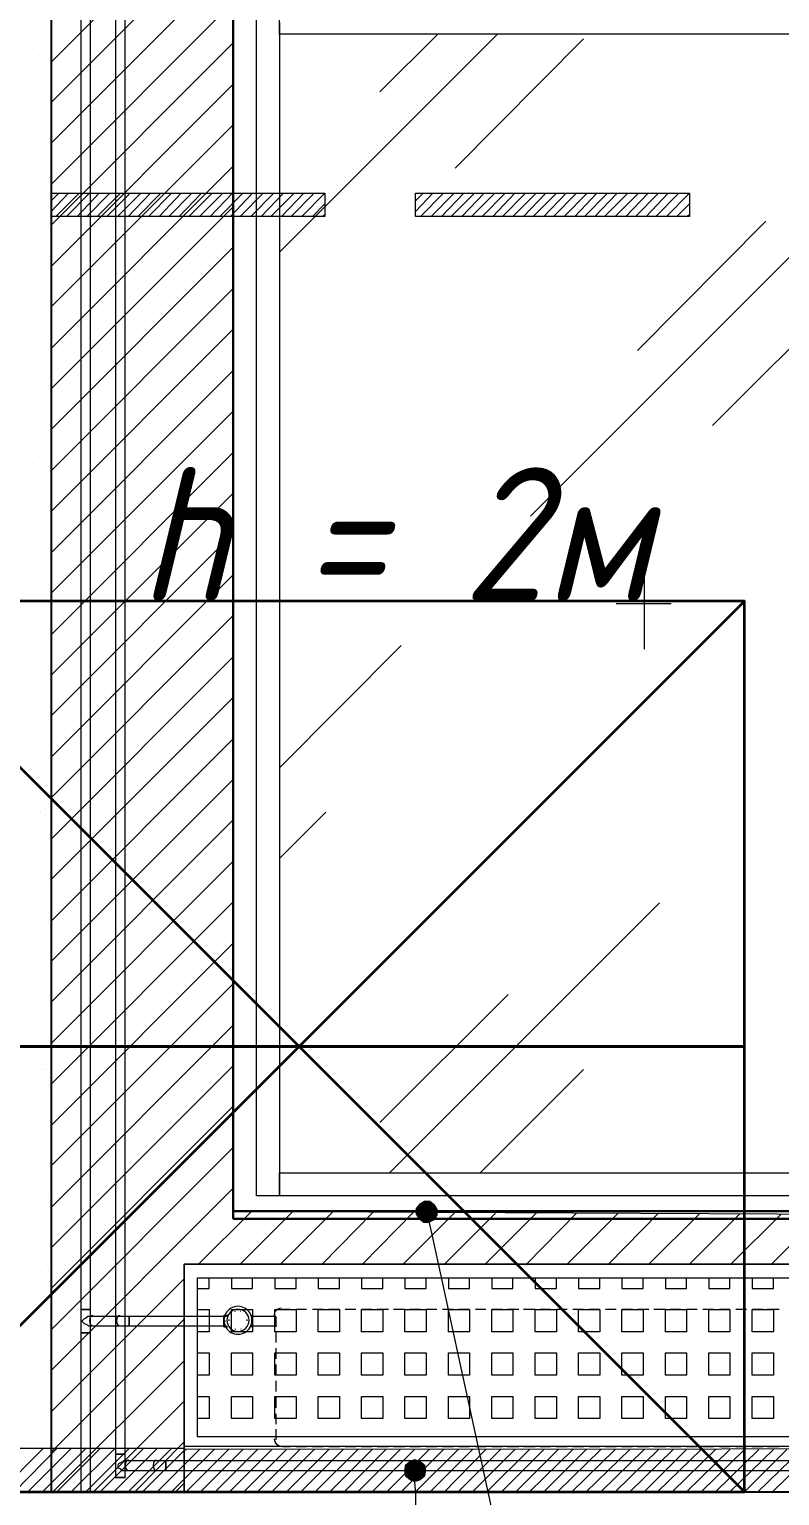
# Model space of a CAD drawing. Header units: millimetres. Extents: x -356862 to 418287, y 0 to 839748.
# Drawn here: x 391672 to 393356, y 773080 to 776373 of the extents above; entities that cross this region are included whole.
import ezdxf

# ---------------------------------------------------------------- set-up
doc = ezdxf.new("R2010")
doc.units = ezdxf.units.MM
doc.layers.add('PDF _Геометрия', color=7, linetype='Continuous', true_color=0xbababa)
doc.layers.add('PDF _Сплошная заливка', color=7, linetype='Continuous', true_color=0xf50000)
doc.styles.add('ISOCPEUR_I', font='isocpeui.ttf', dxfattribs={"width": 0.9, "height": 2.5})

msp = doc.modelspace()

# ---------------------------------------------------------------- linework, layer by layer
at = {"color": 1, "lineweight": 35}
for points in [[(391277.0288, 774088.5377), (393277.0288, 774088.5377), (393277.0288, 775088.5377), (391277.0288, 775088.5377)], [(391277.0288, 773088.5377), (393277.0288, 773088.5377), (393277.0288, 774088.5377), (391277.0288, 774088.5377)]]:
    msp.add_lwpolyline(points, close=True, dxfattribs=at)
for points in [[(391277.0288, 773088.5377), (393277.0288, 775088.5377)], [(391277.0288, 775088.5377), (393277.0288, 773088.5377)]]:
    msp.add_lwpolyline(points, dxfattribs=at)
at = {"layer": 'PDF _Геометрия', "color": 171, "lineweight": 20, "true_color": 0x7f7fff}
for points in [[(391720.4309, 776299.1563), (392129.6062, 776708.3315), (392478.1629, 777056.8882)], [(391720.4309, 776208.2285), (392129.6062, 776617.4037), (392569.0907, 777056.8882)], [(391720.4309, 776117.3006), (392129.6062, 776526.4759), (392662.1835, 777056.8882)], [(391720.4309, 776024.2078), (392129.6062, 776433.3831)], [(391720.4309, 775933.28), (392129.6062, 776342.4553)], [(391720.4309, 775840.1872), (392129.6062, 776249.3625)], [(391720.4309, 775749.2594), (392129.6062, 776158.4346)], [(391720.4309, 775656.1666), (392129.6062, 776065.3419)], [(391720.4309, 775565.2388), (392129.6062, 775974.414)], [(391720.4309, 775474.3109), (392129.6062, 775883.4862)], [(391720.4309, 775381.2181), (392129.6062, 775790.3934)], [(391720.4309, 775290.2903), (392129.6062, 775699.4656)], [(391720.4309, 775197.1975), (392129.6062, 775606.3728)], [(391720.4309, 775106.2697), (392129.6062, 775515.445)], [(391720.4309, 775013.1769), (392129.6062, 775422.3522)], [(391720.4309, 774922.2491), (392129.6062, 775331.4243)], [(391720.4309, 774831.3212), (392129.6062, 775240.4965)], [(391720.4309, 774738.2285), (392129.6062, 775147.4037)], [(391720.4309, 774647.3006), (392129.6062, 775056.4759)], [(391720.4309, 774554.2078), (392129.6062, 774963.3831)], [(391720.4309, 774463.28), (392129.6062, 774872.4553)], [(391720.4309, 774370.1872), (392129.6062, 774779.3625)], [(391720.4309, 774279.2594), (392129.6062, 774688.4346)], [(391720.4309, 774188.3315), (392129.6062, 774597.5068)], [(391720.4309, 774095.2388), (392129.6062, 774504.414)], [(391720.4309, 774004.3109), (392129.6062, 774413.4862)], [(391720.4309, 773911.2181), (392129.6062, 774320.3934)], [(391720.4309, 773820.2903), (392129.6062, 774229.4656)], [(391720.4309, 773727.1975), (392129.6062, 774136.3728)], [(391720.4309, 773636.2697), (392129.6062, 774045.445)], [(391720.4309, 773545.3419), (392129.6062, 773954.5171)], [(391720.4309, 773452.2491), (392129.6062, 773861.4243)], [(391720.4309, 773361.3212), (392129.6062, 773770.4965)], [(392051.668, 773599.4656), (392168.5752, 773716.3728)], [(392144.7608, 773599.4656), (392261.668, 773716.3728)], [(392235.6886, 773599.4656), (392352.5959, 773716.3728)], [(392328.7814, 773599.4656), (392443.5237, 773716.3728)], [(392419.7093, 773599.4656), (392534.4515, 773716.3728)], [(392510.6371, 773599.4656), (392627.5443, 773716.3728)], [(392603.7299, 773599.4656), (392718.4721, 773714.2078)], [(392694.6577, 773599.4656), (392809.4, 773714.2078)], [(392787.7505, 773599.4656), (392900.3278, 773714.2078)], [(392878.6783, 773599.4656), (392993.4206, 773714.2078)], [(392971.7711, 773599.4656), (393084.3484, 773714.2078)], [(393062.6989, 773599.4656), (393175.2763, 773712.0429)], [(393153.6268, 773599.4656), (393266.2041, 773712.0429)], [(393246.7196, 773599.4656), (393359.2969, 773712.0429)], [(393337.6474, 773599.4656), (393450.2247, 773712.0429)], [(391720.4309, 773268.2285), (392019.1938, 773566.9913)], [(391720.4309, 773177.3006), (392019.1938, 773476.0635)], [(391724.7608, 773088.5377), (392019.1938, 773382.9707)], [(391815.6886, 773088.5377), (392019.1938, 773292.0429)], [(391908.7814, 773088.5377), (392019.1938, 773201.1151)], [(391999.7093, 773088.5377), (392019.1938, 773108.0223)]]:
    msp.add_lwpolyline(points, dxfattribs=at)
for points in [[(391720.4309, 777056.8882), (392129.6062, 777056.8882), (392129.6062, 773718.5377), (395638.9876, 773701.2181), (395638.9876, 773088.5377), (394372.4928, 773088.5377), (394372.4928, 773599.4656), (392019.1938, 773599.4656), (392019.1938, 773088.5377), (391720.4309, 773088.5377)], [(393971.9773, 776463.6924), (392129.6062, 776463.6924), (392129.6062, 773701.2181), (393971.9773, 773701.2181)], [(392019.1938, 773599.4656), (394372.4928, 773599.4656), (394372.4928, 773088.5377), (392019.1938, 773088.5377)]]:
    msp.add_lwpolyline(points, close=True, dxfattribs=at)
at = {"layer": 'PDF _Геометрия', "color": 8, "lineweight": 5, "true_color": 0x808080}
for points in [[(391787.5443, 777056.8882), (391787.5443, 773497.713), (391798.369, 773497.713), (391809.1938, 773497.713), (391809.1938, 777056.8882)], [(391865.4824, 777056.8882), (391865.4824, 773482.5584)], [(391887.1319, 773482.5584), (391887.1319, 777056.8882)], [(391809.1938, 773482.5584), (391809.1938, 773497.713), (391807.0288, 773497.713), (391787.5443, 773497.713), (391787.5443, 773471.7336), (391787.5443, 773445.7542), (391807.0288, 773445.7542), (391809.1938, 773445.7542), (391809.1938, 773460.9089)], [(392114.4515, 773482.5584), (392107.9567, 773482.5584), (391895.7917, 773482.5584), (391895.7917, 773471.7336), (391895.7917, 773460.9089), (392107.9567, 773460.9089), (392114.4515, 773460.9089)], [(392107.9567, 773458.7439), (392116.6165, 773458.7439), (392107.9567, 773458.7439), (392107.9567, 773471.7336), (392107.9567, 773484.7233), (392116.6165, 773484.7233), (392107.9567, 773484.7233)], [(392112.2866, 773471.7336), (392107.9567, 773471.7336)], [(392168.5752, 773484.7233), (392172.9051, 773484.7233), (392172.9051, 773471.7336), (392172.9051, 773458.7439), (392168.5752, 773458.7439)], [(392224.8639, 773482.5584), (392172.9051, 773482.5584), (392168.5752, 773482.5584)], [(391809.1938, 773118.847), (391809.1938, 773445.7542), (391798.369, 773445.7542), (391787.5443, 773445.7542), (391787.5443, 773118.847)], [(391865.4824, 773460.9089), (391865.4824, 773172.9707), (391876.3072, 773172.9707), (391887.1319, 773172.9707), (391887.1319, 773460.9089)], [(392168.5752, 773460.9089), (392172.9051, 773460.9089), (392224.8639, 773460.9089)], [(391887.1319, 773157.8161), (391887.1319, 773172.9707), (391884.967, 773172.9707), (391865.4824, 773172.9707), (391865.4824, 773146.9913), (391865.4824, 773121.012), (391884.967, 773121.012), (391887.1319, 773121.012), (391887.1319, 773136.1666)], [(391887.1319, 773118.847), (391887.1319, 773121.012), (391876.3072, 773121.012), (391865.4824, 773121.012), (391865.4824, 773118.847)]]:
    msp.add_lwpolyline(points, dxfattribs=at)
at = {"layer": 'PDF _Геометрия', "color": 171, "lineweight": 30, "true_color": 0x7f7fff}
msp.add_lwpolyline([(392129.6062, 773701.2181), (392129.6062, 777056.8882)], dxfattribs=at)
at = {"layer": 'PDF _Геометрия', "color": 252, "lineweight": 5, "true_color": 0x989898}
for points in [[(391787.5443, 777002.7645), (391787.5443, 773443.5893)], [(391809.1938, 773443.5893), (391809.1938, 777002.7645)], [(391865.4824, 777002.7645), (391865.4824, 773428.4346)], [(391887.1319, 773118.847), (391887.1319, 777002.7645)], [(392233.5237, 776387.9192), (392233.5237, 773753.1769), (392181.5649, 773753.1769), (392181.5649, 776411.7336), (393920.0185, 776411.7336), (393920.0185, 776361.9398), (392233.5237, 776361.9398), (392233.5237, 776411.7336)], [(392224.8639, 773482.5584), (392224.8639, 773458.7439)], [(392257.3381, 773497.713), (392240.0185, 773497.713)], [(392294.1422, 773497.713), (392270.3278, 773497.713)], [(392330.9464, 773497.713), (392307.1319, 773497.713)], [(392367.7505, 773497.713), (392343.9361, 773497.713)], [(392404.5546, 773497.713), (392380.7402, 773497.713)], [(392441.3587, 773497.713), (392417.5443, 773497.713)], [(392478.1629, 773497.713), (392452.1835, 773497.713)], [(392514.967, 773497.713), (392488.9876, 773497.713)], [(392549.6062, 773497.713), (392525.7917, 773497.713)], [(392586.4103, 773497.713), (392562.5959, 773497.713)], [(392623.2144, 773497.713), (392599.4, 773497.713)], [(392660.0185, 773497.713), (392636.2041, 773497.713)], [(392696.8227, 773497.713), (392673.0082, 773497.713)], [(392733.6268, 773497.713), (392709.8123, 773497.713)], [(392770.4309, 773497.713), (392744.4515, 773497.713)], [(392807.235, 773497.713), (392781.2556, 773497.713)], [(392841.8742, 773497.713), (392818.0598, 773497.713)], [(392878.6783, 773497.713), (392854.8639, 773497.713)], [(392915.4824, 773497.713), (392891.668, 773497.713)], [(392952.2866, 773497.713), (392928.4721, 773497.713)], [(392989.0907, 773497.713), (392965.2763, 773497.713)], [(393025.8948, 773497.713), (393002.0804, 773497.713)], [(393062.6989, 773497.713), (393036.7196, 773497.713)], [(393099.5031, 773497.713), (393073.5237, 773497.713)], [(393134.1422, 773497.713), (393110.3278, 773497.713)], [(393170.9464, 773497.713), (393147.1319, 773497.713)], [(393207.7505, 773497.713), (393183.9361, 773497.713)], [(393244.5546, 773497.713), (393220.7402, 773497.713)], [(393281.3587, 773497.713), (393257.5443, 773497.713)], [(393318.1629, 773497.713), (393294.3484, 773497.713)], [(393354.967, 773497.713), (393328.9876, 773497.713)], [(392224.8639, 773447.9192), (392224.8639, 773424.1047)], [(392224.8639, 773411.1151), (392224.8639, 773387.3006)], [(391787.5443, 773391.6305), (391787.5443, 773088.5377)], [(391809.1938, 773088.5377), (391809.1938, 773391.6305)], [(392224.8639, 773374.3109), (392224.8639, 773350.4965)], [(392224.8639, 773337.5068), (392224.8639, 773313.6924)], [(392224.8639, 773300.7027), (392224.8639, 773276.8882)], [(392224.8639, 773263.8986), (392224.8639, 773240.0841)], [(392224.8639, 773229.2594), (392224.8639, 773205.445)], [(392240.0185, 773190.2903), (392257.3381, 773190.2903)], [(392270.3278, 773190.2903), (392294.1422, 773190.2903)], [(392307.1319, 773190.2903), (392330.9464, 773190.2903)], [(392343.9361, 773190.2903), (392367.7505, 773190.2903)], [(392380.7402, 773190.2903), (392404.5546, 773190.2903)], [(392417.5443, 773190.2903), (392441.3587, 773190.2903)], [(392452.1835, 773190.2903), (392478.1629, 773190.2903)], [(392488.9876, 773190.2903), (392514.967, 773190.2903)], [(392525.7917, 773190.2903), (392549.6062, 773190.2903)], [(392562.5959, 773190.2903), (392586.4103, 773190.2903)], [(392599.4, 773190.2903), (392623.2144, 773190.2903)], [(392636.2041, 773190.2903), (392660.0185, 773190.2903)], [(392673.0082, 773190.2903), (392696.8227, 773190.2903)], [(392709.8123, 773190.2903), (392733.6268, 773190.2903)], [(392744.4515, 773190.2903), (392770.4309, 773190.2903)], [(392781.2556, 773190.2903), (392807.235, 773190.2903)], [(392818.0598, 773190.2903), (392841.8742, 773190.2903)], [(392854.8639, 773190.2903), (392878.6783, 773190.2903)], [(392891.668, 773190.2903), (392915.4824, 773190.2903)], [(392928.4721, 773190.2903), (392952.2866, 773190.2903)], [(392965.2763, 773190.2903), (392989.0907, 773190.2903)], [(393002.0804, 773190.2903), (393025.8948, 773190.2903)], [(393036.7196, 773190.2903), (393062.6989, 773190.2903)], [(393073.5237, 773190.2903), (393099.5031, 773190.2903)], [(393110.3278, 773190.2903), (393134.1422, 773190.2903)], [(393147.1319, 773190.2903), (393170.9464, 773190.2903)], [(393183.9361, 773190.2903), (393207.7505, 773190.2903)], [(393220.7402, 773190.2903), (393244.5546, 773190.2903)], [(393257.5443, 773190.2903), (393281.3587, 773190.2903)], [(393294.3484, 773190.2903), (393318.1629, 773190.2903)], [(393328.9876, 773190.2903), (393354.967, 773190.2903)]]:
    msp.add_lwpolyline(points, dxfattribs=at)
at = {"layer": 'PDF _Геометрия', "color": 24, "lineweight": 18, "true_color": 0xa12502}
msp.add_lwpolyline([(391209.5031, 776463.6924), (391720.4309, 776463.6924), (391720.4309, 773088.5377), (391209.5031, 773088.5377)], close=True, dxfattribs=at)
at = {"layer": 'PDF _Геометрия', "color": 8, "lineweight": 25, "true_color": 0x767676}
msp.add_lwpolyline([(391209.5031, 776463.6924), (391720.4309, 776463.6924), (391720.4309, 773088.5377), (391209.5031, 773088.5377)], close=True, dxfattribs=at)
at = {"layer": 'PDF _Геометрия', "color": 7, "lineweight": 9}
msp.add_lwpolyline([(391720.4309, 776463.6924), (391720.4309, 773088.5377)], dxfattribs=at)
at = {"layer": 'PDF _Геометрия', "color": 7, "lineweight": 5}
for points in [[(392129.6062, 773701.2181), (392129.6062, 776463.6924), (393971.9773, 776463.6924), (393971.9773, 773701.2181)], [(391055.7917, 773006.2697), (396221.3587, 773006.2697), (396221.3587, 773088.5377), (391055.7917, 773088.5377)]]:
    msp.add_lwpolyline(points, close=True, dxfattribs=at)
at = {"layer": 'PDF _Геометрия', "color": 24, "lineweight": 18, "true_color": 0xa12502}
for points in [[(391692.2866, 776335.9604), (391692.2866, 776335.9604)], [(391679.2969, 776329.4656), (391679.2969, 776329.4656)], [(391672.802, 776052.3522), (391672.802, 776052.3522)], [(391687.9567, 776017.713), (391687.9567, 776017.713)], [(391698.7814, 776019.8779), (391698.7814, 776019.8779)], [(391696.6165, 775818.5377), (391696.6165, 775818.5377)], [(391674.967, 775766.579), (391674.967, 775766.579)], [(391690.1216, 775753.5893), (391690.1216, 775753.5893)], [(391700.9464, 775554.414), (391700.9464, 775554.414)], [(391683.6268, 775476.4759), (391683.6268, 775476.4759)], [(391694.4515, 775413.6924), (391694.4515, 775413.6924)], [(391674.967, 775259.981), (391674.967, 775259.981)], [(391703.1113, 775212.3522), (391703.1113, 775212.3522)], [(391707.4412, 775240.4965), (391707.4412, 775240.4965)], [(391685.7917, 775190.7027), (391685.7917, 775190.7027)], [(391700.9464, 775177.713), (391700.9464, 775177.713)], [(391692.2866, 774900.5996), (391692.2866, 774900.5996)], [(391674.967, 774785.8573), (391674.967, 774785.8573)], [(391698.7814, 774809.6718), (391698.7814, 774809.6718)], [(391709.6062, 774772.8676), (391709.6062, 774772.8676)], [(391681.4618, 774636.4759), (391681.4618, 774636.4759)], [(391696.6165, 774614.8264), (391696.6165, 774614.8264)], [(391707.4412, 774608.3315), (391707.4412, 774608.3315)], [(391709.6062, 774601.8367), (391709.6062, 774601.8367)], [(391685.7917, 774487.0944), (391685.7917, 774487.0944)], [(391683.6268, 774478.4346), (391683.6268, 774478.4346)], [(391718.266, 774458.9501), (391718.266, 774458.9501)], [(391690.1216, 774335.548), (391690.1216, 774335.548)], [(391703.1113, 774324.7233), (391703.1113, 774324.7233)], [(391705.2763, 774205.6511), (391705.2763, 774205.6511)], [(391694.4515, 774186.1666), (391694.4515, 774186.1666)], [(391700.9464, 774036.7852), (391700.9464, 774036.7852)], [(391707.4412, 774038.9501), (391707.4412, 774038.9501)], [(391672.802, 773997.8161), (391672.802, 773997.8161)], [(391713.9361, 774004.3109), (391713.9361, 774004.3109)], [(391718.266, 773991.3212), (391718.266, 773991.3212)], [(391705.2763, 773885.2388), (391705.2763, 773885.2388)], [(391709.6062, 773735.8573), (391709.6062, 773735.8573)], [(391713.9361, 773748.847), (391713.9361, 773748.847)], [(391694.4515, 773699.0532), (391694.4515, 773699.0532)], [(391711.7711, 773599.4656), (391711.7711, 773599.4656)], [(391713.9361, 773584.3109), (391713.9361, 773584.3109)], [(391718.266, 773463.0738), (391718.266, 773463.0738)], [(391720.4309, 773434.9295), (391720.4309, 773434.9295)], [(391720.4309, 773400.2903), (391720.4309, 773400.2903)], [(391679.2969, 773393.7955), (391679.2969, 773393.7955)], [(391672.802, 773090.7027), (391672.802, 773090.7027)]]:
    msp.add_lwpolyline(points, dxfattribs=at)
at = {"layer": 'PDF _Геометрия', "color": 254, "lineweight": 5, "true_color": 0xdcdcdc}
for points in [[(392233.5237, 775872.6614), (392722.802, 776361.9398)], [(392458.6783, 776232.0429), (392588.5752, 776361.9398)], [(392627.5443, 776061.012), (392915.4824, 776351.1151)], [(392796.4103, 775279.4656), (393664.5546, 776147.6099)], [(393036.7196, 775651.8367), (393324.6577, 775941.9398)], [(393205.5855, 775482.9707), (393495.6886, 775773.0738)], [(393051.8742, 775186.3728), (393051.8742, 774980.7027)], [(393112.4928, 775082.4553), (392989.0907, 775082.4553)], [(392233.5237, 774714.414), (392506.3072, 774989.3625)], [(392233.5237, 774510.9089), (392337.4412, 774614.8264)], [(392480.3278, 773805.1357), (393086.5134, 774411.3212)], [(392458.6783, 773917.713), (392746.6165, 774205.6511)], [(392683.833, 773805.1357), (392915.4824, 774036.7852)]]:
    msp.add_lwpolyline(points, dxfattribs=at)
at = {"layer": 'PDF _Геометрия', "color": 92, "lineweight": 20, "true_color": 0x00dd00}
for points in [[(392335.2763, 775952.7645), (391720.4309, 775952.7645), (391720.4309, 776004.7233), (392335.2763, 776004.7233)], [(393153.6268, 775952.7645), (392538.7814, 775952.7645), (392538.7814, 776004.7233), (393153.6268, 776004.7233)]]:
    msp.add_lwpolyline(points, close=True, dxfattribs=at)
at = {"layer": 'PDF _Геометрия', "color": 92, "lineweight": 5, "true_color": 0x00dd00}
for points in [[(391720.4309, 775963.5893), (391759.4, 776004.7233)], [(391720.4309, 775987.4037), (391737.7505, 776004.7233)], [(391731.2556, 775952.7645), (391783.2144, 776004.7233)], [(391755.0701, 775952.7645), (391807.0288, 776004.7233)], [(391778.8845, 775952.7645), (391828.6783, 776004.7233)], [(391800.534, 775952.7645), (391852.4928, 776004.7233)], [(391824.3484, 775952.7645), (391876.3072, 776004.7233)], [(391845.9979, 775952.7645), (391897.9567, 776004.7233)], [(391869.8123, 775952.7645), (391921.7711, 776004.7233)], [(391893.6268, 775952.7645), (391943.4206, 776004.7233)], [(391915.2763, 775952.7645), (391967.235, 776004.7233)], [(391939.0907, 775952.7645), (391991.0495, 776004.7233)], [(391962.9051, 775952.7645), (392012.6989, 776004.7233)], [(391984.5546, 775952.7645), (392036.5134, 776004.7233)], [(392008.369, 775952.7645), (392058.1629, 776004.7233)], [(392030.0185, 775952.7645), (392081.9773, 776004.7233)], [(392053.833, 775952.7645), (392105.7917, 776004.7233)], [(392077.6474, 775952.7645), (392127.4412, 776004.7233)], [(392099.2969, 775952.7645), (392151.2556, 776004.7233)], [(392123.1113, 775952.7645), (392172.9051, 776004.7233)], [(392144.7608, 775952.7645), (392196.7196, 776004.7233)], [(392168.5752, 775952.7645), (392220.534, 776004.7233)], [(392192.3897, 775952.7645), (392242.1835, 776004.7233)], [(392214.0391, 775952.7645), (392265.9979, 776004.7233)], [(392237.8536, 775952.7645), (392287.6474, 776004.7233)], [(392259.5031, 775952.7645), (392311.4618, 776004.7233)], [(392283.3175, 775952.7645), (392335.2763, 776004.7233)], [(392538.7814, 775963.5893), (392577.7505, 776004.7233)], [(392538.7814, 775987.4037), (392556.101, 776004.7233)], [(392549.6062, 775952.7645), (392601.5649, 776004.7233)], [(392573.4206, 775952.7645), (392625.3794, 776004.7233)], [(392597.235, 775952.7645), (392647.0288, 776004.7233)], [(392618.8845, 775952.7645), (392670.8433, 776004.7233)], [(392642.6989, 775952.7645), (392692.4928, 776004.7233)], [(392664.3484, 775952.7645), (392716.3072, 776004.7233)], [(392688.1629, 775952.7645), (392740.1216, 776004.7233)], [(392711.9773, 775952.7645), (392761.7711, 776004.7233)], [(392733.6268, 775952.7645), (392785.5855, 776004.7233)], [(392757.4412, 775952.7645), (392809.4, 776004.7233)], [(392781.2556, 775952.7645), (392831.0495, 776004.7233)], [(392802.9051, 775952.7645), (392854.8639, 776004.7233)], [(392826.7196, 775952.7645), (392876.5134, 776004.7233)], [(392848.369, 775952.7645), (392900.3278, 776004.7233)], [(392872.1835, 775952.7645), (392924.1422, 776004.7233)], [(392895.9979, 775952.7645), (392945.7917, 776004.7233)], [(392917.6474, 775952.7645), (392969.6062, 776004.7233)], [(392941.4618, 775952.7645), (392991.2556, 776004.7233)], [(392963.1113, 775952.7645), (393015.0701, 776004.7233)], [(392986.9257, 775952.7645), (393038.8845, 776004.7233)], [(393010.7402, 775952.7645), (393060.534, 776004.7233)], [(393032.3897, 775952.7645), (393084.3484, 776004.7233)], [(393056.2041, 775952.7645), (393105.9979, 776004.7233)], [(393077.8536, 775952.7645), (393129.8123, 776004.7233)], [(393101.668, 775952.7645), (393153.6268, 776004.7233)], [(392307.1319, 775952.7645), (392335.2763, 775980.9089)], [(393125.4824, 775952.7645), (393153.6268, 775980.9089)], [(392328.7814, 775952.7645), (392335.2763, 775957.0944)], [(393147.1319, 775952.7645), (393153.6268, 775957.0944)]]:
    msp.add_lwpolyline(points, dxfattribs=at)
at = {"layer": 'PDF _Геометрия', "color": 252, "lineweight": 5, "true_color": 0x989898}
msp.add_lwpolyline([(392233.5237, 773753.1769), (392233.5237, 773805.1357), (393870.2247, 773805.1357), (393870.2247, 773753.1769)], close=True, dxfattribs=at)
at = {"layer": 'PDF _Геометрия', "color": 190, "lineweight": 30, "true_color": 0x7f00ff}
msp.add_lwpolyline([(392129.6062, 773701.2181), (395638.9876, 773701.2181), (395638.9876, 773718.5377), (392129.6062, 773718.5377)], close=True, dxfattribs=at)
at = {"layer": 'PDF _Геометрия', "color": 251, "lineweight": 20, "true_color": 0x545454}
for points in [[(392569.0907, 773692.5584), (392575.5855, 773666.579), (393298.6783, 770339.0532), (393393.9361, 770339.0532), (396788.5752, 770339.0532)], [(392536.6165, 773110.1872), (392538.7814, 773084.2078), (392547.4412, 769237.0944), (392642.6989, 769237.0944), (396717.1319, 769237.0944)]]:
    msp.add_lwpolyline(points, dxfattribs=at)
at = {"layer": 'PDF _Геометрия', "color": 6, "lineweight": 9}
for points in [[(392019.1938, 773599.4656), (394372.4928, 773599.4656), (394372.4928, 773190.2903), (392019.1938, 773190.2903)], [(392049.5031, 773569.1563), (394342.1835, 773569.1563), (394342.1835, 773211.9398), (392049.5031, 773211.9398)], [(392172.9051, 773497.713), (392172.9051, 773447.9192), (392125.2763, 773447.9192), (392125.2763, 773497.713)], [(392270.3278, 773497.713), (392270.3278, 773447.9192), (392222.6989, 773447.9192), (392222.6989, 773497.713)], [(392367.7505, 773497.713), (392367.7505, 773447.9192), (392320.1216, 773447.9192), (392320.1216, 773497.713)], [(392465.1732, 773497.713), (392465.1732, 773447.9192), (392417.5443, 773447.9192), (392417.5443, 773497.713)], [(392562.5959, 773497.713), (392562.5959, 773447.9192), (392514.967, 773447.9192), (392514.967, 773497.713)], [(392660.0185, 773497.713), (392660.0185, 773447.9192), (392612.3897, 773447.9192), (392612.3897, 773497.713)], [(392757.4412, 773497.713), (392757.4412, 773447.9192), (392709.8123, 773447.9192), (392709.8123, 773497.713)], [(392854.8639, 773497.713), (392854.8639, 773447.9192), (392807.235, 773447.9192), (392807.235, 773497.713)], [(392952.2866, 773497.713), (392952.2866, 773447.9192), (392904.6577, 773447.9192), (392904.6577, 773497.713)], [(393049.7093, 773497.713), (393049.7093, 773447.9192), (393002.0804, 773447.9192), (393002.0804, 773497.713)], [(393147.1319, 773497.713), (393147.1319, 773447.9192), (393099.5031, 773447.9192), (393099.5031, 773497.713)], [(393244.5546, 773497.713), (393244.5546, 773447.9192), (393196.9257, 773447.9192), (393196.9257, 773497.713)], [(393341.9773, 773497.713), (393341.9773, 773447.9192), (393294.3484, 773447.9192), (393294.3484, 773497.713)], [(392172.9051, 773400.2903), (392172.9051, 773350.4965), (392125.2763, 773350.4965), (392125.2763, 773400.2903)], [(392270.3278, 773400.2903), (392270.3278, 773350.4965), (392222.6989, 773350.4965), (392222.6989, 773400.2903)], [(392367.7505, 773400.2903), (392367.7505, 773350.4965), (392320.1216, 773350.4965), (392320.1216, 773400.2903)], [(392465.1732, 773400.2903), (392465.1732, 773350.4965), (392417.5443, 773350.4965), (392417.5443, 773400.2903)], [(392562.5959, 773400.2903), (392562.5959, 773350.4965), (392514.967, 773350.4965), (392514.967, 773400.2903)], [(392660.0185, 773400.2903), (392660.0185, 773350.4965), (392612.3897, 773350.4965), (392612.3897, 773400.2903)], [(392757.4412, 773400.2903), (392757.4412, 773350.4965), (392709.8123, 773350.4965), (392709.8123, 773400.2903)], [(392854.8639, 773400.2903), (392854.8639, 773350.4965), (392807.235, 773350.4965), (392807.235, 773400.2903)], [(392952.2866, 773400.2903), (392952.2866, 773350.4965), (392904.6577, 773350.4965), (392904.6577, 773400.2903)], [(393049.7093, 773400.2903), (393049.7093, 773350.4965), (393002.0804, 773350.4965), (393002.0804, 773400.2903)], [(393147.1319, 773400.2903), (393147.1319, 773350.4965), (393099.5031, 773350.4965), (393099.5031, 773400.2903)], [(393244.5546, 773400.2903), (393244.5546, 773350.4965), (393196.9257, 773350.4965), (393196.9257, 773400.2903)], [(393341.9773, 773400.2903), (393341.9773, 773350.4965), (393294.3484, 773350.4965), (393294.3484, 773400.2903)], [(392172.9051, 773302.8676), (392172.9051, 773253.0738), (392125.2763, 773253.0738), (392125.2763, 773302.8676)], [(392270.3278, 773302.8676), (392270.3278, 773253.0738), (392222.6989, 773253.0738), (392222.6989, 773302.8676)], [(392367.7505, 773302.8676), (392367.7505, 773253.0738), (392320.1216, 773253.0738), (392320.1216, 773302.8676)], [(392465.1732, 773302.8676), (392465.1732, 773253.0738), (392417.5443, 773253.0738), (392417.5443, 773302.8676)], [(392562.5959, 773302.8676), (392562.5959, 773253.0738), (392514.967, 773253.0738), (392514.967, 773302.8676)], [(392660.0185, 773302.8676), (392660.0185, 773253.0738), (392612.3897, 773253.0738), (392612.3897, 773302.8676)], [(392757.4412, 773302.8676), (392757.4412, 773253.0738), (392709.8123, 773253.0738), (392709.8123, 773302.8676)], [(392854.8639, 773302.8676), (392854.8639, 773253.0738), (392807.235, 773253.0738), (392807.235, 773302.8676)], [(392952.2866, 773302.8676), (392952.2866, 773253.0738), (392904.6577, 773253.0738), (392904.6577, 773302.8676)], [(393049.7093, 773302.8676), (393049.7093, 773253.0738), (393002.0804, 773253.0738), (393002.0804, 773302.8676)], [(393147.1319, 773302.8676), (393147.1319, 773253.0738), (393099.5031, 773253.0738), (393099.5031, 773302.8676)], [(393244.5546, 773302.8676), (393244.5546, 773253.0738), (393196.9257, 773253.0738), (393196.9257, 773302.8676)], [(393341.9773, 773302.8676), (393341.9773, 773253.0738), (393294.3484, 773253.0738), (393294.3484, 773302.8676)]]:
    msp.add_lwpolyline(points, close=True, dxfattribs=at)
for points in [[(392049.5031, 773545.3419), (392075.4824, 773545.3419), (392075.4824, 773569.1563)], [(392125.2763, 773569.1563), (392125.2763, 773545.3419), (392172.9051, 773545.3419), (392172.9051, 773569.1563)], [(392222.6989, 773569.1563), (392222.6989, 773545.3419), (392270.3278, 773545.3419), (392270.3278, 773569.1563)], [(392320.1216, 773569.1563), (392320.1216, 773545.3419), (392367.7505, 773545.3419), (392367.7505, 773569.1563)], [(392417.5443, 773569.1563), (392417.5443, 773545.3419), (392465.1732, 773545.3419), (392465.1732, 773569.1563)], [(392514.967, 773569.1563), (392514.967, 773545.3419), (392562.5959, 773545.3419), (392562.5959, 773569.1563)], [(392612.3897, 773569.1563), (392612.3897, 773545.3419), (392660.0185, 773545.3419), (392660.0185, 773569.1563)], [(392709.8123, 773569.1563), (392709.8123, 773545.3419), (392757.4412, 773545.3419), (392757.4412, 773569.1563)], [(392807.235, 773569.1563), (392807.235, 773545.3419), (392854.8639, 773545.3419), (392854.8639, 773569.1563)], [(392904.6577, 773569.1563), (392904.6577, 773545.3419), (392952.2866, 773545.3419), (392952.2866, 773569.1563)], [(393002.0804, 773569.1563), (393002.0804, 773545.3419), (393049.7093, 773545.3419), (393049.7093, 773569.1563)], [(393099.5031, 773569.1563), (393099.5031, 773545.3419), (393147.1319, 773545.3419), (393147.1319, 773569.1563)], [(393196.9257, 773569.1563), (393196.9257, 773545.3419), (393244.5546, 773545.3419), (393244.5546, 773569.1563)], [(393294.3484, 773569.1563), (393294.3484, 773545.3419), (393341.9773, 773545.3419), (393341.9773, 773569.1563)], [(392049.5031, 773497.713), (392075.4824, 773497.713), (392075.4824, 773447.9192), (392049.5031, 773447.9192)], [(392049.5031, 773400.2903), (392075.4824, 773400.2903), (392075.4824, 773350.4965), (392049.5031, 773350.4965)], [(392049.5031, 773302.8676), (392075.4824, 773302.8676), (392075.4824, 773253.0738), (392049.5031, 773253.0738)]]:
    msp.add_lwpolyline(points, dxfattribs=at)
at = {"layer": 'PDF _Геометрия', "color": 8, "lineweight": 5, "true_color": 0x808080}
for points in [[(392171.3932, 773473.7598, 1.0000001), (392108.6097, 773473.7598, 1.0000001)], [(392164.8983, 773473.7598, 0.999999485), (392115.1045, 773473.7598, 0.999999485)]]:
    msp.add_lwpolyline(points, format="xyb", close=True, dxfattribs=at)
for points in [[(391815.6886, 773460.9089), (391876.3072, 773460.9089), (391878.4721, 773460.9089), (391880.6371, 773460.9089), (391882.802, 773460.9089), (391884.967, 773460.9089), (391887.1319, 773460.9089), (391889.2969, 773460.9089), (391891.4618, 773460.9089), (391893.6268, 773460.9089), (391895.7917, 773460.9089), (391895.7917, 773471.7336), (391895.7917, 773482.5584), (391893.6268, 773482.5584), (391891.4618, 773482.5584), (391889.2969, 773482.5584), (391887.1319, 773482.5584), (391884.967, 773482.5584), (391882.802, 773482.5584), (391880.6371, 773482.5584), (391878.4721, 773482.5584), (391876.3072, 773482.5584), (391815.6886, 773482.5584), (391807.0288, 773482.5584), (391804.8639, 773482.5584), (391802.6989, 773482.5584), (391798.369, 773478.2285), (391794.0391, 773476.0635), (391789.7093, 773471.7336), (391794.0391, 773467.4037), (391798.369, 773465.2388), (391802.6989, 773463.0738), (391804.8639, 773460.9089), (391807.0288, 773460.9089)], [(391895.7917, 773136.1666), (391958.5752, 773136.1666), (391960.7402, 773136.1666), (391962.9051, 773136.1666), (391965.0701, 773136.1666), (391967.235, 773136.1666), (391969.4, 773136.1666), (391971.5649, 773136.1666), (391973.7299, 773136.1666), (391975.8948, 773136.1666), (391978.0598, 773136.1666), (391978.0598, 773146.9913), (391978.0598, 773157.8161), (391975.8948, 773157.8161), (391973.7299, 773157.8161), (391971.5649, 773157.8161), (391969.4, 773157.8161), (391967.235, 773157.8161), (391965.0701, 773157.8161), (391962.9051, 773157.8161), (391960.7402, 773157.8161), (391958.5752, 773157.8161), (391895.7917, 773157.8161), (391884.967, 773157.8161), (391882.802, 773157.8161), (391880.6371, 773155.6511), (391876.3072, 773153.4862), (391871.9773, 773151.3212), (391869.8123, 773146.9913), (391871.9773, 773142.6614), (391876.3072, 773140.4965), (391880.6371, 773136.1666), (391882.802, 773136.1666), (391884.967, 773136.1666)], [(394270.7402, 773136.1666), (394270.7402, 773146.9913), (394270.7402, 773157.8161), (391978.0598, 773157.8161), (391978.0598, 773146.9913), (391978.0598, 773136.1666)]]:
    msp.add_lwpolyline(points, close=True, dxfattribs=at)
for points in [[(392119.4903, 773475.2748, 0.018434855), (392119.4344, 773473.7598, 0.018434846), (392119.4903, 773472.2448)], [(392160.5126, 773472.2448, 0.018434849), (392160.5684, 773473.7598, 0.018434845), (392160.5126, 773475.2748)]]:
    msp.add_lwpolyline(points, format="xyb", dxfattribs=at)
at = {"layer": 'PDF _Геометрия', "color": 5, "lineweight": 5}
msp.add_lwpolyline([(391865.4824, 773406.7852), (391865.4824, 773118.847)], dxfattribs=at)
at = {"layer": 'PDF _Геометрия', "color": 84, "lineweight": 20, "true_color": 0x269900}
for points in [[(391209.5031, 773088.5377), (392019.1938, 773088.5377), (392019.1938, 773185.9604), (391209.5031, 773185.9604)], [(392019.1938, 773086.3728), (395638.9876, 773088.5377), (395638.9876, 773185.9604), (392019.1938, 773183.7955)]]:
    msp.add_lwpolyline(points, close=True, dxfattribs=at)
for points in [[(391605.6886, 773088.5377), (391703.1113, 773185.9604)], [(391638.1629, 773088.5377), (391733.4206, 773185.9604)], [(391668.4721, 773088.5377), (391765.8948, 773185.9604)], [(391700.9464, 773088.5377), (391798.369, 773185.9604)], [(391733.4206, 773088.5377), (391830.8433, 773185.9604)], [(391765.8948, 773088.5377), (391863.3175, 773185.9604)], [(391798.369, 773088.5377), (391895.7917, 773185.9604)], [(391830.8433, 773088.5377), (391928.266, 773185.9604)], [(391861.1526, 773088.5377), (391958.5752, 773185.9604)], [(391893.6268, 773088.5377), (391991.0495, 773185.9604)], [(391926.101, 773088.5377), (392019.1938, 773181.6305), (392023.5237, 773183.7955)], [(391958.5752, 773088.5377), (392019.1938, 773149.1563), (392053.833, 773183.7955)], [(391991.0495, 773088.5377), (392019.1938, 773116.6821), (392086.3072, 773183.7955)], [(392021.3587, 773086.3728), (392118.7814, 773183.7955)], [(392053.833, 773086.3728), (392151.2556, 773183.7955)], [(392086.3072, 773086.3728), (392183.7299, 773183.7955)], [(392118.7814, 773086.3728), (392216.2041, 773183.7955)], [(392151.2556, 773086.3728), (392248.6783, 773183.7955)], [(392181.5649, 773086.3728), (392278.9876, 773183.7955)], [(392214.0391, 773086.3728), (392311.4618, 773183.7955)], [(392246.5134, 773086.3728), (392343.9361, 773183.7955)], [(392278.9876, 773086.3728), (392376.4103, 773183.7955)], [(392311.4618, 773086.3728), (392408.8845, 773183.7955)], [(392343.9361, 773086.3728), (392441.3587, 773183.7955)], [(392376.4103, 773086.3728), (392471.668, 773183.7955)], [(392406.7196, 773086.3728), (392504.1422, 773183.7955)], [(392439.1938, 773086.3728), (392536.6165, 773183.7955)], [(392471.668, 773086.3728), (392569.0907, 773183.7955)], [(392504.1422, 773086.3728), (392601.5649, 773183.7955)], [(392536.6165, 773086.3728), (392634.0391, 773183.7955)], [(392569.0907, 773086.3728), (392666.5134, 773183.7955)], [(392601.5649, 773086.3728), (392696.8227, 773183.7955)], [(392631.8742, 773086.3728), (392729.2969, 773183.7955)], [(392664.3484, 773086.3728), (392761.7711, 773183.7955)], [(392696.8227, 773086.3728), (392794.2453, 773183.7955)], [(392729.2969, 773086.3728), (392826.7196, 773183.7955)], [(392761.7711, 773086.3728), (392859.1938, 773183.7955)], [(392794.2453, 773088.5377), (392891.668, 773183.7955)], [(392826.7196, 773088.5377), (392921.9773, 773183.7955)], [(392857.0288, 773088.5377), (392954.4515, 773183.7955)], [(392889.5031, 773088.5377), (392986.9257, 773183.7955)], [(392921.9773, 773088.5377), (393019.4, 773183.7955)], [(392954.4515, 773088.5377), (393051.8742, 773183.7955)], [(392986.9257, 773088.5377), (393084.3484, 773183.7955)], [(393019.4, 773088.5377), (393116.8227, 773183.7955)], [(393051.8742, 773088.5377), (393147.1319, 773183.7955)], [(393082.1835, 773088.5377), (393179.6062, 773183.7955)], [(393114.6577, 773088.5377), (393212.0804, 773183.7955)], [(393147.1319, 773088.5377), (393244.5546, 773183.7955)], [(393179.6062, 773088.5377), (393277.0288, 773183.7955)], [(393212.0804, 773088.5377), (393309.5031, 773183.7955)], [(393244.5546, 773088.5377), (393341.9773, 773183.7955)], [(393277.0288, 773088.5377), (393372.2866, 773183.7955)], [(393307.3381, 773088.5377), (393404.7608, 773183.7955)], [(393339.8123, 773088.5377), (393437.235, 773183.7955)]]:
    msp.add_lwpolyline(points, dxfattribs=at)
at = {"layer": 'PDF _Геометрия', "color": 8, "lineweight": 5, "true_color": 0x808080}
for centre, radius, start, end in [((392237.4285, 773484.5868), 16.2371, 89.9999572, 180.0000428), ((392139.9877, 773473.7998), 20.5247, 107.9990751, 110.2063836), ((392140.0161, 773473.8071), 20.5175, 71.9970963, 73.8362208), ((392139.9868, 773473.7125), 20.5175, 251.9970961, 253.8362196), ((392140.0152, 773473.7198), 20.5247, 287.9990738, 290.2063842), ((392237.4285, 773207.4601), 16.2371, 179.9999572, 269.9999572)]:
    msp.add_arc(centre, radius, start, end, dxfattribs=at)
for points in [[(391814.6062, 773484.7233), (391810.4285, 773484.7233), (391807.0288, 773479.3976), (391807.0288, 773472.8161)], [(391814.6062, 773484.7233), (391810.4285, 773484.7233), (391807.0288, 773479.3976), (391807.0288, 773472.8161)], [(391807.0288, 773472.8161), (391807.0288, 773466.2346), (391810.4285, 773460.9089), (391814.6062, 773460.9089)], [(391807.0288, 773472.8161), (391807.0288, 773466.2346), (391810.4285, 773460.9089), (391814.6062, 773460.9089)], [(391875.2247, 773484.7233), (391871.047, 773484.7233), (391867.6474, 773479.3976), (391867.6474, 773472.8161)], [(391875.2247, 773484.7233), (391871.047, 773484.7233), (391867.6474, 773479.3976), (391867.6474, 773472.8161)], [(391867.6474, 773472.8161), (391867.6474, 773466.2346), (391871.047, 773460.9089), (391875.2247, 773460.9089)], [(391867.6474, 773472.8161), (391867.6474, 773466.2346), (391871.047, 773460.9089), (391875.2247, 773460.9089)], [(391894.7093, 773159.981), (391890.5316, 773159.981), (391887.1319, 773154.6553), (391887.1319, 773148.0738)], [(391894.7093, 773159.981), (391890.5316, 773159.981), (391887.1319, 773154.6553), (391887.1319, 773148.0738)], [(391887.1319, 773148.0738), (391887.1319, 773141.4923), (391890.5316, 773136.1666), (391894.7093, 773136.1666)], [(391887.1319, 773148.0738), (391887.1319, 773141.4923), (391890.5316, 773136.1666), (391894.7093, 773136.1666)], [(391957.4928, 773159.981), (391953.3151, 773159.981), (391949.9154, 773154.6553), (391949.9154, 773148.0738)], [(391957.4928, 773159.981), (391953.3151, 773159.981), (391949.9154, 773154.6553), (391949.9154, 773148.0738)], [(391949.9154, 773148.0738), (391949.9154, 773141.4923), (391953.3151, 773136.1666), (391957.4928, 773136.1666)], [(391949.9154, 773148.0738), (391949.9154, 773141.4923), (391953.3151, 773136.1666), (391957.4928, 773136.1666)]]:
    msp.add_open_spline(points, degree=3, dxfattribs=at)
at = {"layer": 'PDF _Сплошная заливка', "color": 251, "true_color": 0x545454, "transparency": 33554559}
for points in [[(392547.4412, 773735.8573), (392564.7608, 773718.5377), (392538.7814, 773725.0326)], [(392558.266, 773742.3522), (392547.4412, 773735.8573), (392564.7608, 773718.5377)], [(392564.7608, 773718.5377), (392571.2556, 773742.3522), (392558.266, 773742.3522)], [(392582.0804, 773733.6924), (392564.7608, 773718.5377), (392571.2556, 773742.3522)], [(392588.5752, 773722.8676), (392582.0804, 773733.6924), (392564.7608, 773718.5377)], [(392564.7608, 773718.5377), (392538.7814, 773725.0326), (392538.7814, 773712.0429)], [(392538.7814, 773712.0429), (392545.2763, 773701.2181), (392564.7608, 773718.5377)], [(392545.2763, 773701.2181), (392564.7608, 773718.5377), (392556.101, 773692.5584)], [(392564.7608, 773718.5377), (392556.101, 773692.5584), (392569.0907, 773692.5584)], [(392564.7608, 773718.5377), (392588.5752, 773709.8779), (392588.5752, 773722.8676)], [(392569.0907, 773692.5584), (392582.0804, 773699.0532), (392564.7608, 773718.5377)], [(392582.0804, 773699.0532), (392564.7608, 773718.5377), (392588.5752, 773709.8779)], [(392536.6165, 773136.1666), (392514.967, 773149.1563), (392512.802, 773136.1666)], [(392525.7917, 773157.8161), (392536.6165, 773136.1666), (392514.967, 773149.1563)], [(392536.6165, 773162.146), (392525.7917, 773157.8161), (392536.6165, 773136.1666)], [(392536.6165, 773136.1666), (392549.6062, 773157.8161), (392536.6165, 773162.146)], [(392560.4309, 773149.1563), (392536.6165, 773136.1666), (392549.6062, 773157.8161)], [(392562.5959, 773136.1666), (392560.4309, 773149.1563), (392536.6165, 773136.1666)], [(392512.802, 773136.1666), (392514.967, 773123.1769), (392536.6165, 773136.1666)], [(392514.967, 773123.1769), (392536.6165, 773136.1666), (392525.7917, 773114.5171)], [(392536.6165, 773136.1666), (392525.7917, 773114.5171), (392536.6165, 773110.1872)], [(392536.6165, 773110.1872), (392549.6062, 773114.5171), (392536.6165, 773136.1666)], [(392549.6062, 773114.5171), (392536.6165, 773136.1666), (392560.4309, 773123.1769)], [(392536.6165, 773136.1666), (392560.4309, 773123.1769), (392562.5959, 773136.1666)]]:
    msp.add_solid(points, dxfattribs=at)

# ---------------------------------------------------------------- texts
at = {"color": 1, "insert": (392492.3852, 775088.9992), "char_height": 300, "width": 2817.723091, "attachment_point": 8, "line_spacing_factor": 1.139951, "style": 'ISOCPEUR_I'}
msp.add_mtext('\\pxqc,t8.46667,16.93333,25.4,33.86667,42.33333,50.8,59.26667,67.73333,76.2,84.66667,93.13333,101.6,110.06667,118.53333,127,135.46667,143.93333,152.4,160.86667,169.33333,177.8,186.26667,194.73333,203.2,211.66667,220.13333,228.6,237.06667,245.53333,254,262.46667,270.93333;h = 2м', dxfattribs=at)

doc.saveas('drawing.dxf')
